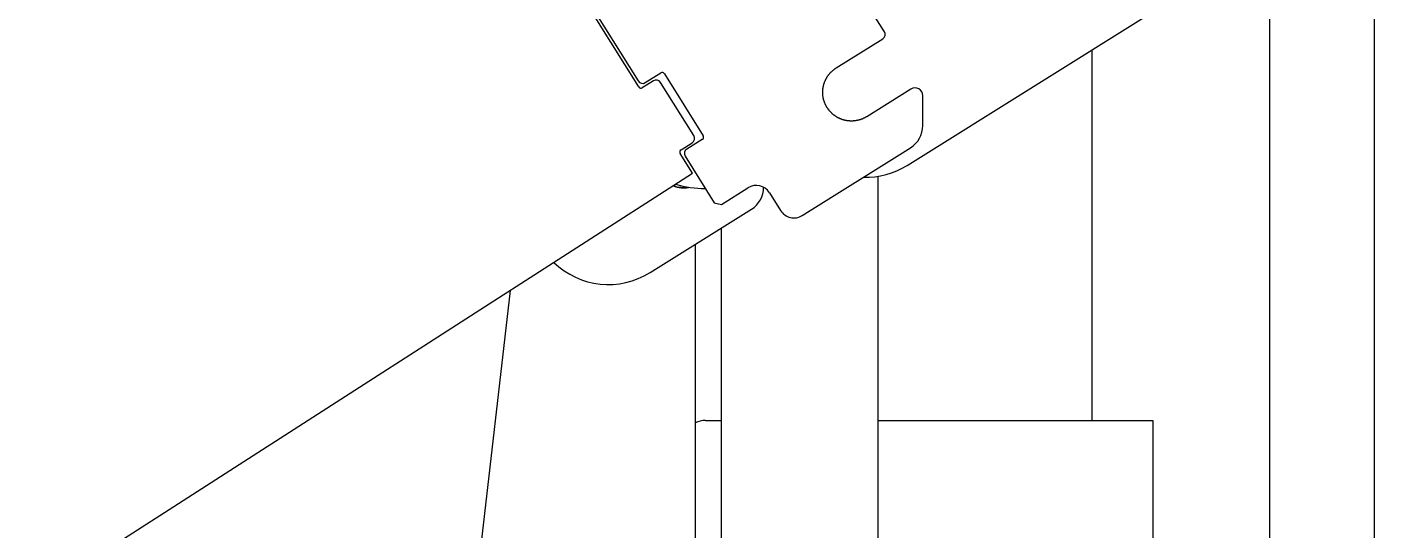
# Model space of a CAD drawing. Extents: x 1551 to 113148, y -1700 to 77018.
# Drawn here: x 14535.8 to 14793.8, y 59773.8 to 59870.1 of the extents above; entities that cross this region are included whole.
import ezdxf

# ---------------------------------------------------------------- set-up
doc = ezdxf.new("R2010")
doc.units = 0
doc.header["$LTSCALE"] = 500
doc.header["$MEASUREMENT"] = 0
doc.linetypes.add('CENTER', pattern=[3, 2.5, -0.25, 0, -0.25])
doc.layers.get('0').update_dxf_attribs({"linetype": 'CONTINUOUS'})

# ---------------------------------------------------------------- blocks, each defined once
blk = doc.blocks.new('platform_side')
at = {"linetype": 'Continuous'}
for p, q in [((-9317.14, 6059.61), (-9317.14, 5598.26)), ((-9337.14, 6049.4), (-9337.14, 5598.26)), ((-9410.91, 5995.06), (-9438.2, 6038.74)), ((-9483.21, 6025.85), (-9458.08, 5985.63)), ((-9457.96, 5984.49), (-9471.6, 6006.39)), ((-9406.58, 5969.47), (-9358.68, 5999.4)), ((-9420.13, 5988.12), (-9411.23, 5993.69)), ((-9371.14, 5920.64), (-9371.14, 5991.61)), ((-9455.15, 5985.65), (-9457.27, 5984.33)), ((-9456.7, 5985.32), (-9453.74, 5987.17)), ((-9447.41, 5975.16), (-9453.77, 5985.34)), ((-9453.05, 5987.01), (-9445.63, 5975.14)), ((-9405.84, 5984.08), (-9414.3, 5978.79)), ((-9403.57, 5977.08), (-9403.55, 5982.8)), ((-9449.85, 5972.46), (-9447.73, 5973.78)), ((-9445.79, 5974.45), (-9448.75, 5972.6)), ((-9426.66, 5959.87), (-9405.92, 5972.83)), ((-9447.63, 5967.95), (-9450.01, 5971.77)), ((-9449.07, 5971.22), (-9443.51, 5962.31)), ((-10150.87, 5516.72), (-9447.63, 5967.95)), ((-9412.12, 5860.88), (-9412.12, 5967.38)), ((-9450.7, 5965.35), (-9450.61, 5965.33)), ((-9450.62, 5965.33), (-9450.53, 5965.31)), ((-9450.54, 5965.31), (-9450.45, 5965.3)), ((-9450.46, 5965.3), (-9450.37, 5965.28)), ((-9448.48, 5965.24), (-9448.4, 5965.26)), ((-9448.4, 5965.26), (-9448.32, 5965.27)), ((-9448.32, 5965.27), (-9448.27, 5965.28)), ((-9442.13, 5962), (-9437.04, 5965.17)), ((-9432.91, 5964.22), (-9430.79, 5960.83)), ((-9443.51, 5962.31), (-9442.13, 5962)), ((-9455.79, 5948.95), (-9436.38, 5961.07)), ((-9442.12, 5860.88), (-9442.12, 5957.49)), ((-9447.14, 5954.35), (-9447.14, 5728.64)), ((-9482.58, 5945.52), (-9567.57, 5204.78)), ((-9445.14, 5920.64), (-9442.14, 5920.64)), ((-9412.12, 5920.64), (-9359.51, 5920.64)), ((-9359.51, 5920.64), (-9359.51, 5630.64))]:
    blk.add_line(p, q, dxfattribs=at)
for points in [[(-9414.3, 5978.79), (-9414.37, 5978.75), (-9414.44, 5978.71), (-9414.52, 5978.67), (-9414.59, 5978.63), (-9414.66, 5978.59), (-9414.73, 5978.55), (-9414.81, 5978.52), (-9414.88, 5978.48), (-9414.96, 5978.45), (-9415.03, 5978.41), (-9415.11, 5978.38), (-9415.18, 5978.35), (-9415.26, 5978.32), (-9415.34, 5978.29), (-9415.42, 5978.26), (-9415.49, 5978.24), (-9415.57, 5978.21), (-9415.65, 5978.19), (-9415.73, 5978.16), (-9415.81, 5978.14), (-9415.89, 5978.12), (-9415.97, 5978.1), (-9416.05, 5978.08), (-9416.13, 5978.07), (-9416.21, 5978.05), (-9416.29, 5978.04), (-9416.37, 5978.02), (-9416.45, 5978.01), (-9416.53, 5978), (-9416.61, 5977.99), (-9416.7, 5977.98), (-9416.78, 5977.98), (-9416.86, 5977.97), (-9416.94, 5977.96), (-9417.03, 5977.96), (-9417.11, 5977.96), (-9417.19, 5977.96), (-9417.27, 5977.96), (-9417.36, 5977.96), (-9417.44, 5977.96), (-9417.52, 5977.97), (-9417.6, 5977.97), (-9417.69, 5977.98), (-9417.77, 5977.99), (-9417.85, 5977.99), (-9417.93, 5978), (-9418.01, 5978.02), (-9418.09, 5978.03), (-9418.18, 5978.04), (-9418.26, 5978.06), (-9418.34, 5978.07), (-9418.42, 5978.09), (-9418.5, 5978.11), (-9418.58, 5978.13), (-9418.65, 5978.15), (-9418.73, 5978.17), (-9418.81, 5978.19), (-9418.89, 5978.22), (-9418.97, 5978.24), (-9419.05, 5978.27), (-9419.12, 5978.3), (-9419.2, 5978.33), (-9419.28, 5978.36), (-9419.35, 5978.39), (-9419.43, 5978.42), (-9419.51, 5978.46), (-9419.58, 5978.49), (-9419.66, 5978.53), (-9419.73, 5978.56), (-9419.8, 5978.6), (-9419.87, 5978.64), (-9419.95, 5978.68), (-9420.02, 5978.72), (-9420.09, 5978.77), (-9420.16, 5978.81), (-9420.23, 5978.85), (-9420.3, 5978.9), (-9420.36, 5978.94), (-9420.43, 5978.99), (-9420.5, 5979.04), (-9420.56, 5979.09), (-9420.63, 5979.14), (-9420.69, 5979.19), (-9420.75, 5979.24), (-9420.82, 5979.3), (-9420.88, 5979.35), (-9420.94, 5979.41), (-9421, 5979.46), (-9421.06, 5979.52), (-9421.12, 5979.58), (-9421.17, 5979.64), (-9421.23, 5979.7), (-9421.29, 5979.76), (-9421.34, 5979.82), (-9421.4, 5979.88), (-9421.45, 5979.94), (-9421.5, 5980.01), (-9421.55, 5980.07), (-9421.6, 5980.14), (-9421.65, 5980.2), (-9421.7, 5980.27), (-9421.75, 5980.34), (-9421.79, 5980.41), (-9421.84, 5980.47), (-9421.88, 5980.54), (-9421.93, 5980.61), (-9421.97, 5980.68), (-9422.01, 5980.75), (-9422.05, 5980.83), (-9422.09, 5980.9), (-9422.12, 5980.97), (-9422.16, 5981.04), (-9422.2, 5981.12), (-9422.23, 5981.19), (-9422.26, 5981.27), (-9422.3, 5981.35), (-9422.33, 5981.42), (-9422.36, 5981.5), (-9422.39, 5981.58), (-9422.41, 5981.65), (-9422.44, 5981.73), (-9422.47, 5981.81), (-9422.49, 5981.89), (-9422.51, 5981.97), (-9422.54, 5982.05), (-9422.56, 5982.13), (-9422.58, 5982.21), (-9422.59, 5982.29), (-9422.61, 5982.37), (-9422.63, 5982.45), (-9422.64, 5982.53), (-9422.65, 5982.61), (-9422.67, 5982.69), (-9422.68, 5982.77), (-9422.69, 5982.85), (-9422.69, 5982.94), (-9422.7, 5983.02), (-9422.71, 5983.1), (-9422.71, 5983.18), (-9422.72, 5983.26), (-9422.72, 5983.35), (-9422.72, 5983.43), (-9422.72, 5983.51), (-9422.72, 5983.59), (-9422.71, 5983.68), (-9422.71, 5983.76), (-9422.71, 5983.84), (-9422.7, 5983.92), (-9422.69, 5984.01), (-9422.68, 5984.09), (-9422.67, 5984.17), (-9422.66, 5984.25), (-9422.65, 5984.33), (-9422.63, 5984.41), (-9422.62, 5984.49), (-9422.6, 5984.58), (-9422.59, 5984.65), (-9422.57, 5984.73), (-9422.55, 5984.81), (-9422.53, 5984.89), (-9422.51, 5984.97), (-9422.48, 5985.05), (-9422.46, 5985.13), (-9422.43, 5985.21), (-9422.41, 5985.29), (-9422.38, 5985.36), (-9422.35, 5985.44), (-9422.32, 5985.52), (-9422.29, 5985.59), (-9422.25, 5985.67), (-9422.22, 5985.74), (-9422.19, 5985.82), (-9422.15, 5985.89), (-9422.11, 5985.97), (-9422.07, 5986.04), (-9422.03, 5986.11), (-9421.99, 5986.19), (-9421.95, 5986.26), (-9421.91, 5986.33), (-9421.87, 5986.4), (-9421.82, 5986.47), (-9421.78, 5986.53), (-9421.73, 5986.6), (-9421.68, 5986.67), (-9421.64, 5986.73), (-9421.59, 5986.8), (-9421.54, 5986.86), (-9421.49, 5986.93), (-9421.43, 5986.99), (-9421.38, 5987.05), (-9421.33, 5987.12), (-9421.27, 5987.18), (-9421.21, 5987.24), (-9421.16, 5987.3), (-9421.1, 5987.36), (-9421.04, 5987.41), (-9420.98, 5987.47), (-9420.92, 5987.53), (-9420.86, 5987.58)], [(-9420.86, 5987.58), (-9420.8, 5987.64), (-9420.73, 5987.69), (-9420.67, 5987.74), (-9420.6, 5987.79), (-9420.54, 5987.84), (-9420.47, 5987.89), (-9420.41, 5987.94), (-9420.34, 5987.99), (-9420.27, 5988.03), (-9420.2, 5988.08), (-9420.13, 5988.12)], [(-9450.77, 5965.37), (-9450.85, 5965.4), (-9450.93, 5965.42), (-9451.01, 5965.44), (-9451.09, 5965.47), (-9451.17, 5965.5), (-9451.25, 5965.53), (-9451.33, 5965.56), (-9451.35, 5965.56)], [(-9451.35, 5965.56), (-9451.33, 5965.56), (-9451.25, 5965.53), (-9451.17, 5965.5), (-9451.09, 5965.47), (-9451.01, 5965.45), (-9450.94, 5965.42), (-9450.86, 5965.4), (-9450.78, 5965.37), (-9450.69, 5965.35)], [(-9450.38, 5965.28), (-9450.3, 5965.27), (-9450.22, 5965.25), (-9450.13, 5965.24), (-9450.05, 5965.23), (-9449.97, 5965.22), (-9449.89, 5965.21), (-9449.81, 5965.2), (-9449.72, 5965.19), (-9449.64, 5965.19), (-9449.56, 5965.18), (-9449.47, 5965.18), (-9449.39, 5965.18), (-9449.31, 5965.18), (-9449.22, 5965.18), (-9449.14, 5965.18), (-9449.06, 5965.18), (-9448.98, 5965.19), (-9448.89, 5965.2), (-9448.81, 5965.2), (-9448.73, 5965.21), (-9448.65, 5965.22), (-9448.57, 5965.23), (-9448.48, 5965.24)], [(-9448.56, 5965.23), (-9448.64, 5965.22), (-9448.72, 5965.21), (-9448.81, 5965.2), (-9448.89, 5965.2), (-9448.97, 5965.19), (-9449.05, 5965.18), (-9449.14, 5965.18), (-9449.22, 5965.18), (-9449.3, 5965.18), (-9449.38, 5965.18), (-9449.47, 5965.18), (-9449.55, 5965.18), (-9449.63, 5965.19), (-9449.71, 5965.19), (-9449.8, 5965.2), (-9449.88, 5965.21), (-9449.96, 5965.22), (-9450.04, 5965.23), (-9450.13, 5965.24), (-9450.21, 5965.25), (-9450.29, 5965.26), (-9450.37, 5965.28)]]:
    blk.add_lwpolyline(points, dxfattribs=at)
for centre, radius, start, end in [((-9411.76, 5994.53), 1, 302.0002, 31.9998), ((-9457.23, 5986.16), 1, 212.0002, 301.9998), ((-9454.62, 5984.81), 1, 32.0024, 122.002), ((-9453.47, 5986.75), 0.5, 32.0001, 121.9999), ((-9457.53, 5984.75), 0.5, 211.9957, 301.9955), ((-9405.05, 5982.81), 1.5, 359.7671, 121.9996), ((-9408.57, 5977.07), 5, 302.0018, 0.0961), ((-9448.26, 5974.63), 1, 301.998, 31.9976), ((-9446.05, 5974.87), 0.5, 302.0001, 31.9999), ((-9449.59, 5972.03), 0.5, 122.0045, 212.0043), ((-9448.22, 5971.75), 1, 122.0002, 211.9998), ((-9414.53, 5982.19), 15, 268.4385, 301.9998), ((-9445.21, 5985.04), 20, 253.5289, 269.9744), ((-9435.45, 5962.63), 3, 32, 122), ((-9439.03, 5965.31), 5, 301.9998, 359.5261), ((-9428.24, 5962.42), 3, 211.9999, 302), ((-9463.74, 5961.67), 15, 225.8428, 302), ((-9445.14, 5915.64), 5, 90, 113.6505)]:
    blk.add_arc(centre, radius, start, end, dxfattribs=at)

msp = doc.modelspace()

# ---------------------------------------------------------------- block references
at = {"linetype": 'CENTER'}
msp.add_blockref('platform_side', (24110.899, 53874.087), dxfattribs=at)

doc.saveas('drawing.dxf')
